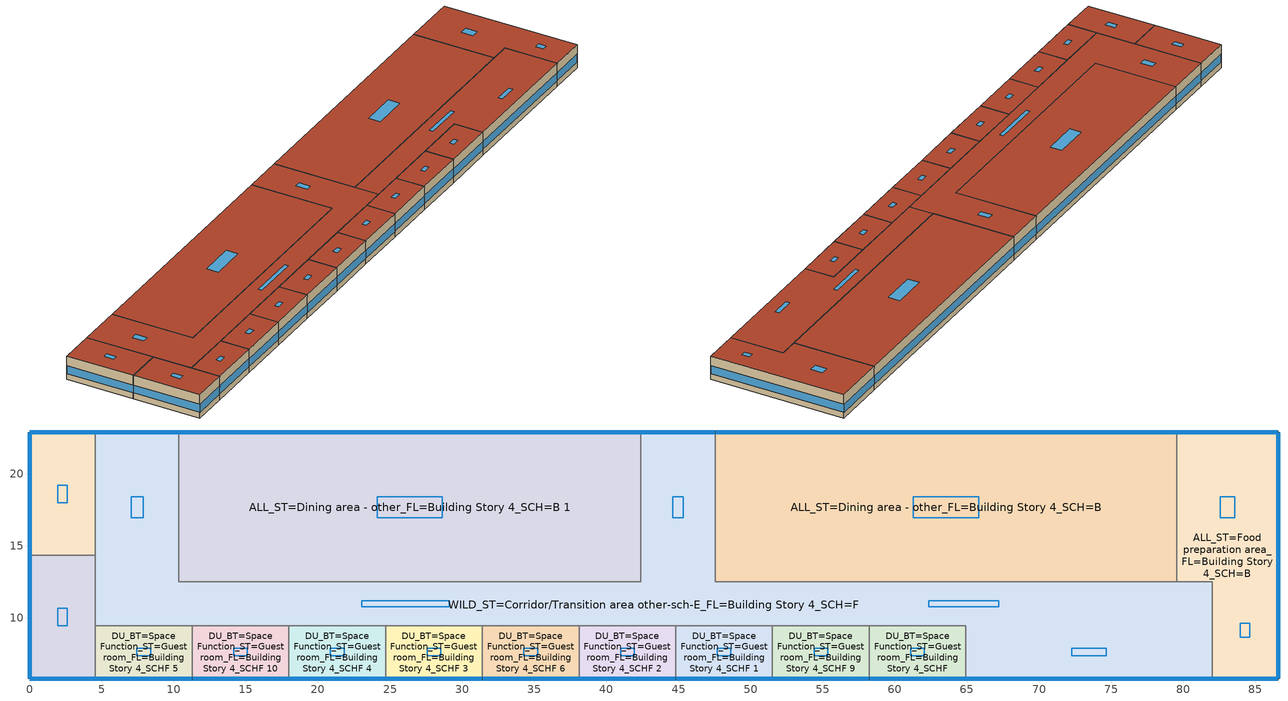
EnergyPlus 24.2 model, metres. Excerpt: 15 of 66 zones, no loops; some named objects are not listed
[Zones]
ALL_ST=Dining area - other_FL=Building Story 4_SCH=B
 floor adiabatic (BTAP-Int-Wall): 79.55,22.86 79.55,12.5 47.55,12.5 47.55,22.86 z16.15
 wall outside (BTAP-Ext-Wall-Mass:U-0.29): 79.55,22.86 47.55,22.86 z16.15:19.2
 wall to ALL_ST=Food preparation area_FL=Building Story 4_SCH=B (BTAP-Int-Wall): 79.55,12.5 79.55,22.86 z16.15:19.2
 wall to WILD_ST=Corridor/Transition area other-sch-E_FL=Building Story 4_SCH=F (BTAP-Int-Wall): 47.55,22.86 47.55,12.5 79.55,12.5 z16.15:19.2
 window (BTAP-Ext-FixedWindow:U=0.280 SHGC=0.600): 79.53,22.86 47.57,22.86 z16.91:17.93
 roof outside (BTAP-Ext-Roof-Metal:U-0.2): 79.55,12.5 79.55,22.86 47.55,22.86 47.55,12.5 z19.2
 skylight (BTAP-Ext-Skylights:U=0.241 SHGC=0.600): 65.81,16.95 65.81,18.41 61.29,18.41 61.29,16.95 z19.2
ALL_ST=Dining area - other_FL=Building Story 4_SCH=B 1
 floor adiabatic (BTAP-Int-Wall): 42.37,22.86 42.37,12.5 10.36,12.5 10.36,22.86 z16.15
 wall outside (BTAP-Ext-Wall-Mass:U-0.29): 42.37,22.86 10.36,22.86 z16.15:19.2
 wall to WILD_ST=Corridor/Transition area other-sch-E_FL=Building Story 4_SCH=F (BTAP-Int-Wall): 10.36,22.86 10.36,12.5 42.37,12.5 42.37,22.86 z16.15:19.2
 window (BTAP-Ext-FixedWindow:U=0.280 SHGC=0.600): 42.34,22.86 10.39,22.86 z16.91:17.93
 roof outside (BTAP-Ext-Roof-Metal:U-0.2): 42.37,12.5 42.37,22.86 10.36,22.86 10.36,12.5 z19.2
 skylight (BTAP-Ext-Skylights:U=0.241 SHGC=0.600): 28.63,16.95 28.63,18.41 24.1,18.41 24.1,16.95 z19.2
ALL_ST=Food preparation area_FL=Building Story 4_SCH=B
 floor adiabatic (BTAP-Int-Wall): 86.56,22.86 86.56,5.79 81.99,5.79 81.99,12.5 79.55,12.5 79.55,22.86 z16.15
 wall outside (BTAP-Ext-Wall-Mass:U-0.29): 81.99,5.79 86.56,5.79 86.56,22.86 79.55,22.86 z16.15:19.2
 wall to WILD_ST=Corridor/Transition area other-sch-E_FL=Building Story 4_SCH=F (BTAP-Int-Wall): 79.55,12.5 81.99,12.5 81.99,5.79 z16.15:19.2
 window (BTAP-Ext-FixedWindow:U=0.280 SHGC=0.600): 82.02,5.79 86.54,5.79 / 86.54,22.86 79.58,22.86 z16.91:17.94; 86.56,5.82 86.56,22.83 z16.91:17.93
 roof outside (BTAP-Ext-Roof-Metal:U-0.2): 86.56,5.79 86.56,22.86 79.55,22.86 79.55,12.5 81.99,12.5 81.99,5.79 z19.2
 skylight (BTAP-Ext-Skylights:U=0.241 SHGC=0.600): 84.6,9.62 83.95,9.62 83.95,8.67 84.6,8.67 z19.2; 83.55,18.41 82.56,18.41 82.56,16.95 83.55,16.95 z19.2
DU_BT=Space Function_ST=Guest room_FL=Building Story 4_SCHF
 floor adiabatic (BTAP-Int-Wall): 64.92,9.45 64.92,5.79 58.22,5.79 58.22,9.45 z16.15
 wall outside (BTAP-Ext-Wall-Mass:U-0.29): 58.22,5.79 64.92,5.79 z16.15:19.2
 wall to WILD_ST=Corridor/Transition area other-sch-E_FL=Building Story 4_SCH=F (BTAP-Int-Wall): 64.92,5.79 64.92,9.45 58.22,9.45 z16.15:19.2
 wall to DU_BT=Space Function_ST=Guest room_FL=Building Story 4_SCHF 9 (BTAP-Int-Wall): 58.22,9.45 58.22,5.79 z16.15:19.2
 window (BTAP-Ext-FixedWindow:U=0.280 SHGC=0.600): 58.25,5.79 64.9,5.79 z16.91:17.94
 roof outside (BTAP-Ext-Roof-Metal:U-0.2): 64.92,5.79 64.92,9.45 58.22,9.45 58.22,5.79 z19.2
 skylight (BTAP-Ext-Skylights:U=0.241 SHGC=0.600): 62.04,7.36 62.04,7.88 61.1,7.88 61.1,7.36 z19.2
DU_BT=Space Function_ST=Guest room_FL=Building Story 4_SCHF 1
 floor adiabatic (BTAP-Int-Wall): 51.51,9.45 51.51,5.79 44.81,5.79 44.81,9.45 z16.15
 wall outside (BTAP-Ext-Wall-Mass:U-0.29): 44.81,5.79 51.51,5.79 z16.15:19.2
 wall to DU_BT=Space Function_ST=Guest room_FL=Building Story 4_SCHF 9 (BTAP-Int-Wall): 51.51,5.79 51.51,9.45 z16.15:19.2
 wall to WILD_ST=Corridor/Transition area other-sch-E_FL=Building Story 4_SCH=F (BTAP-Int-Wall): 51.51,9.45 44.81,9.45 z16.15:19.2
 wall to DU_BT=Space Function_ST=Guest room_FL=Building Story 4_SCHF 2 (BTAP-Int-Wall): 44.81,9.45 44.81,5.79 z16.15:19.2
 window (BTAP-Ext-FixedWindow:U=0.280 SHGC=0.600): 44.83,5.79 51.49,5.79 z16.91:17.94
 roof outside (BTAP-Ext-Roof-Metal:U-0.2): 51.51,5.79 51.51,9.45 44.81,9.45 44.81,5.79 z19.2
 skylight (BTAP-Ext-Skylights:U=0.241 SHGC=0.600): 48.64,7.36 48.64,7.88 47.69,7.88 47.69,7.36 z19.2
DU_BT=Space Function_ST=Guest room_FL=Building Story 4_SCHF 10
 floor adiabatic (BTAP-Int-Wall): 17.98,9.45 17.98,5.79 11.28,5.79 11.28,9.45 z16.15
 wall outside (BTAP-Ext-Wall-Mass:U-0.29): 11.28,5.79 17.98,5.79 z16.15:19.2
 wall to DU_BT=Space Function_ST=Guest room_FL=Building Story 4_SCHF 4 (BTAP-Int-Wall): 17.98,5.79 17.98,9.45 z16.15:19.2
 wall to WILD_ST=Corridor/Transition area other-sch-E_FL=Building Story 4_SCH=F (BTAP-Int-Wall): 17.98,9.45 11.28,9.45 z16.15:19.2
 wall to DU_BT=Space Function_ST=Guest room_FL=Building Story 4_SCHF 5 (BTAP-Int-Wall): 11.28,9.45 11.28,5.79 z16.15:19.2
 window (BTAP-Ext-FixedWindow:U=0.280 SHGC=0.600): 11.3,5.79 17.96,5.79 z16.91:17.94
 roof outside (BTAP-Ext-Roof-Metal:U-0.2): 17.98,5.79 17.98,9.45 11.28,9.45 11.28,5.79 z19.2
 skylight (BTAP-Ext-Skylights:U=0.241 SHGC=0.600): 15.11,7.36 15.11,7.88 14.16,7.88 14.16,7.36 z19.2
DU_BT=Space Function_ST=Guest room_FL=Building Story 4_SCHF 2
 floor adiabatic (BTAP-Int-Wall): 44.81,9.45 44.81,5.79 38.1,5.79 38.1,9.45 z16.15
 wall outside (BTAP-Ext-Wall-Mass:U-0.29): 38.1,5.79 44.81,5.79 z16.15:19.2
 wall to WILD_ST=Corridor/Transition area other-sch-E_FL=Building Story 4_SCH=F (BTAP-Int-Wall): 44.81,9.45 38.1,9.45 z16.15:19.2
 wall to DU_BT=Space Function_ST=Guest room_FL=Building Story 4_SCHF 6 (BTAP-Int-Wall): 38.1,9.45 38.1,5.79 z16.15:19.2
 window (BTAP-Ext-FixedWindow:U=0.280 SHGC=0.600): 38.13,5.79 44.78,5.79 z16.91:17.94
 roof outside (BTAP-Ext-Roof-Metal:U-0.2): 44.81,5.79 44.81,9.45 38.1,9.45 38.1,5.79 z19.2
 skylight (BTAP-Ext-Skylights:U=0.241 SHGC=0.600): 41.93,7.36 41.93,7.88 40.98,7.88 40.98,7.36 z19.2
DU_BT=Space Function_ST=Guest room_FL=Building Story 4_SCHF 3
 floor adiabatic (BTAP-Int-Wall): 31.4,9.45 31.4,5.79 24.69,5.79 24.69,9.45 z16.15
 wall outside (BTAP-Ext-Wall-Mass:U-0.29): 24.69,5.79 31.4,5.79 z16.15:19.2
 wall to DU_BT=Space Function_ST=Guest room_FL=Building Story 4_SCHF 6 (BTAP-Int-Wall): 31.4,5.79 31.4,9.45 z16.15:19.2
 wall to WILD_ST=Corridor/Transition area other-sch-E_FL=Building Story 4_SCH=F (BTAP-Int-Wall): 31.4,9.45 24.69,9.45 z16.15:19.2
 wall to DU_BT=Space Function_ST=Guest room_FL=Building Story 4_SCHF 4 (BTAP-Int-Wall): 24.69,9.45 24.69,5.79 z16.15:19.2
 window (BTAP-Ext-FixedWindow:U=0.280 SHGC=0.600): 24.72,5.79 31.37,5.79 z16.91:17.94
 roof outside (BTAP-Ext-Roof-Metal:U-0.2): 31.4,5.79 31.4,9.45 24.69,9.45 24.69,5.79 z19.2
 skylight (BTAP-Ext-Skylights:U=0.241 SHGC=0.600): 28.52,7.36 28.52,7.88 27.57,7.88 27.57,7.36 z19.2
DU_BT=Space Function_ST=Guest room_FL=Building Story 4_SCHF 4
 floor adiabatic (BTAP-Int-Wall): 24.69,9.45 24.69,5.79 17.98,5.79 17.98,9.45 z16.15
 wall outside (BTAP-Ext-Wall-Mass:U-0.29): 17.98,5.79 24.69,5.79 z16.15:19.2
 wall to WILD_ST=Corridor/Transition area other-sch-E_FL=Building Story 4_SCH=F (BTAP-Int-Wall): 24.69,9.45 17.98,9.45 z16.15:19.2
 window (BTAP-Ext-FixedWindow:U=0.280 SHGC=0.600): 18.01,5.79 24.66,5.79 z16.91:17.94
 roof outside (BTAP-Ext-Roof-Metal:U-0.2): 24.69,5.79 24.69,9.45 17.98,9.45 17.98,5.79 z19.2
 skylight (BTAP-Ext-Skylights:U=0.241 SHGC=0.600): 21.81,7.36 21.81,7.88 20.86,7.88 20.86,7.36 z19.2
DU_BT=Space Function_ST=Guest room_FL=Building Story 4_SCHF 5
 floor adiabatic (BTAP-Int-Wall): 11.28,9.45 11.28,5.79 4.57,5.79 4.57,9.45 z16.15
 wall outside (BTAP-Ext-Wall-Mass:U-0.29): 4.57,5.79 11.28,5.79 z16.15:19.2
 wall to WILD_ST=Corridor/Transition area other-sch-E_FL=Building Story 4_SCH=F (BTAP-Int-Wall): 11.28,9.45 4.57,9.45 z16.15:19.2
 wall to DU_BT=Space Function_ST=Guest room_FL=Building Story 4_SCHF 7 (BTAP-Int-Wall): 4.57,9.45 4.57,5.79 z16.15:19.2
 window (BTAP-Ext-FixedWindow:U=0.280 SHGC=0.600): 4.6,5.79 11.25,5.79 z16.91:17.94
 roof outside (BTAP-Ext-Roof-Metal:U-0.2): 11.28,5.79 11.28,9.45 4.57,9.45 4.57,5.79 z19.2
 skylight (BTAP-Ext-Skylights:U=0.241 SHGC=0.600): 8.4,7.36 8.4,7.88 7.45,7.88 7.45,7.36 z19.2
DU_BT=Space Function_ST=Guest room_FL=Building Story 4_SCHF 6
 floor adiabatic (BTAP-Int-Wall): 38.1,9.45 38.1,5.79 31.4,5.79 31.4,9.45 z16.15
 wall outside (BTAP-Ext-Wall-Mass:U-0.29): 31.4,5.79 38.1,5.79 z16.15:19.2
 wall to WILD_ST=Corridor/Transition area other-sch-E_FL=Building Story 4_SCH=F (BTAP-Int-Wall): 38.1,9.45 31.4,9.45 z16.15:19.2
 window (BTAP-Ext-FixedWindow:U=0.280 SHGC=0.600): 31.42,5.79 38.08,5.79 z16.91:17.94
 roof outside (BTAP-Ext-Roof-Metal:U-0.2): 38.1,5.79 38.1,9.45 31.4,9.45 31.4,5.79 z19.2
 skylight (BTAP-Ext-Skylights:U=0.241 SHGC=0.600): 35.22,7.36 35.22,7.88 34.27,7.88 34.27,7.36 z19.2
DU_BT=Space Function_ST=Guest room_FL=Building Story 4_SCHF 7
 floor adiabatic (BTAP-Int-Wall): 4.57,14.33 4.57,5.79 0,5.79 0,14.33 z16.15
 wall outside (BTAP-Ext-Wall-Mass:U-0.29): 0,14.33 0,5.79 4.57,5.79 z16.15:19.2
 wall to WILD_ST=Corridor/Transition area other-sch-E_FL=Building Story 4_SCH=F (BTAP-Int-Wall): 4.57,9.45 4.57,14.33 z16.15:19.2
 wall to DU_BT=Space Function_ST=Guest room_FL=Building Story 4_SCHF 8 (BTAP-Int-Wall): 4.57,14.33 0,14.33 z16.15:19.2
 window (BTAP-Ext-FixedWindow:U=0.280 SHGC=0.600): 0.03,5.79 4.55,5.79 / 0,14.3 0,5.82 z16.91:17.94
 roof outside (BTAP-Ext-Roof-Metal:U-0.2): 4.57,5.79 4.57,14.33 0,14.33 0,5.79 z19.2
 skylight (BTAP-Ext-Skylights:U=0.241 SHGC=0.600): 2.61,9.45 2.61,10.66 1.96,10.66 1.96,9.45 z19.2
DU_BT=Space Function_ST=Guest room_FL=Building Story 4_SCHF 8
 floor adiabatic (BTAP-Int-Wall): 4.57,22.86 4.57,14.33 0,14.33 0,22.86 z16.15
 wall outside (BTAP-Ext-Wall-Mass:U-0.29): 4.57,22.86 0,22.86 0,14.33 z16.15:19.2
 wall to WILD_ST=Corridor/Transition area other-sch-E_FL=Building Story 4_SCH=F (BTAP-Int-Wall): 4.57,14.33 4.57,22.86 z16.15:19.2
 window (BTAP-Ext-FixedWindow:U=0.280 SHGC=0.600): 4.55,22.86 0.03,22.86 / 0,22.83 0,14.35 z16.91:17.94
 roof outside (BTAP-Ext-Roof-Metal:U-0.2): 4.57,14.33 4.57,22.86 0,22.86 0,14.33 z19.2
 skylight (BTAP-Ext-Skylights:U=0.241 SHGC=0.600): 2.61,17.99 2.61,19.2 1.96,19.2 1.96,17.99 z19.2
DU_BT=Space Function_ST=Guest room_FL=Building Story 4_SCHF 9
 floor adiabatic (BTAP-Int-Wall): 58.22,9.45 58.22,5.79 51.51,5.79 51.51,9.45 z16.15
 wall outside (BTAP-Ext-Wall-Mass:U-0.29): 51.51,5.79 58.22,5.79 z16.15:19.2
 wall to WILD_ST=Corridor/Transition area other-sch-E_FL=Building Story 4_SCH=F (BTAP-Int-Wall): 58.22,9.45 51.51,9.45 z16.15:19.2
 window (BTAP-Ext-FixedWindow:U=0.280 SHGC=0.600): 51.54,5.79 58.19,5.79 z16.91:17.94
 roof outside (BTAP-Ext-Roof-Metal:U-0.2): 58.22,5.79 58.22,9.45 51.51,9.45 51.51,5.79 z19.2
 skylight (BTAP-Ext-Skylights:U=0.241 SHGC=0.600): 55.34,7.36 55.34,7.88 54.39,7.88 54.39,7.36 z19.2
WILD_ST=Corridor/Transition area other-sch-E_FL=Building Story 4_SCH=F
 floor adiabatic (BTAP-Int-Wall): 47.55,22.86 47.55,12.5 81.99,12.5 81.99,5.79 64.92,5.79 64.92,9.45 4.57,9.45 4.57,22.86 10.36,22.86 10.36,12.5 42.37,12.5 42.37,22.86 z16.15
 wall outside (BTAP-Ext-Wall-Mass:U-0.29): 64.92,5.79 81.99,5.79 / 10.36,22.86 4.57,22.86 / 47.55,22.86 42.37,22.86 z16.15:19.2
 window (BTAP-Ext-FixedWindow:U=0.280 SHGC=0.600): 64.95,5.79 81.97,5.79 z16.91:17.93; 10.34,22.86 4.6,22.86 / 47.52,22.86 42.39,22.86 z16.91:17.94
 roof outside (BTAP-Ext-Roof-Metal:U-0.2): 47.55,9.45 47.55,22.86 42.37,22.86 42.37,12.5 10.36,12.5 10.36,22.86 4.57,22.86 4.57,9.45 z19.2; 81.99,5.79 81.99,12.5 47.55,12.5 47.55,9.45 64.92,9.45 64.92,5.79 z19.2
 skylight (BTAP-Ext-Skylights:U=0.241 SHGC=0.600): 29.1,11.19 23.02,11.19 23.02,10.76 29.1,10.76 z19.2; 45.32,18.41 44.59,18.41 44.59,16.95 45.32,16.95 z19.2; 7.88,18.41 7.06,18.41 7.06,16.95 7.88,16.95 z19.2; 74.66,7.88 72.25,7.88 72.25,7.36 74.66,7.36 z19.2; 67.21,11.19 62.33,11.19 62.33,10.76 67.21,10.76 z19.2
[Building]
LargeHotel: North Axis {deg}=0; Terrain=City; Loads Convergence Tolerance Value {W}=0.04; Temperature Convergence Tolerance Value {deltaC}=0.2; Solar Distribution=FullInteriorAndExterior; Maximum Number of Warmup Days=25; Minimum Number of Warmup Days=6
[Site:Location]
Calgary Intl AP_AB_CAN: Latitude {deg}=51.114; Longitude {deg}=-114.02; Time Zone {hr}=-7; Elevation {m}=1084.1
[Site:GroundTemperature:BuildingSurface]
19.527, 19.502, 19.536, 19.598, 20.002, 21.64, 22.225, 22.375, 21.449, 20.121, 19.802, 19.633
[Site:GroundTemperature:Deep]
1.8, 0, -0.3, 0.2, 2.8, 5.6, 8.1, 9.9, 10.3, 9.3, 7.1, 4.4
[Site:GroundTemperature:FCfactorMethod]
January Ground Temperature {C}=5.5; February Ground Temperature {C}=-2; March Ground Temperature {C}=-4.4; April Ground Temperature {C}=-6.3; May Ground Temperature {C}=-6.3; June Ground Temperature {C}=-0.3; July Ground Temperature {C}=4.7; August Ground Temperature {C}=10.2; September Ground Temperature {C}=13.8; October Ground Temperature {C}=17; November Ground Temperature {C}=16.6; December Ground Temperature {C}=11.5
[Site:GroundTemperature:Shallow]
-4.6, -5.5, -3.9, -1.2, 5.6, 10.9, 14.5, 15.6, 13.7, 9.6, 4.1, -1
[Site:WaterMainsTemperature]
Calculation Method=Correlation; Annual Average Outdoor Air Temperature {C}=5; Maximum Difference In Monthly Average Outdoor Air Temperatures {deltaC}=23.3
[SizingPeriod:DesignDay] Day of Month=21; Dry-Bulb Temperature Range Modifier Type=DefaultMultipliers; Humidity Condition Type=Wetbulb; Barometric Pressure {Pa}=88961; Rain Indicator=No; Snow Indicator=No; Daylight Saving Time Indicator=No; Begin Environment Reset Mode=FullResetAtBeginEnvironment
Name | Month | Day Type | Maximum Dry-Bulb Temperature {C} | Daily Dry-Bulb Temperature Range {deltaC} | Wetbulb or DewPoint at Maximum Dry-Bulb {C} | Wind Speed {m/s} | Wind Direction {deg} | Solar Model Indicator | ASHRAE Clear Sky Optical Depth for Beam Irradiance (taub) | ASHRAE Clear Sky Optical Depth for Diffuse Irradiance (taud) | Sky Clearness
Calgary Intl AP Ann Clg .4% Condns DB=>MWB | 7 | SummerDesignDay | 28.5 | 12.1 | 16.1 | 4.5 | 160 | ASHRAETau | 0.339 | 2.421
Calgary Intl AP Ann Clg .4% Condns WB=>MDB | 7 | SummerDesignDay | 25.3 | 12.1 | 17.8 | 4.5 | 160 | ASHRAETau | 0.339 | 2.421
Calgary Intl AP Ann Htg 99.6% Condns DB | 1 | WinterDesignDay | -28.5 | 0 | -28.5 | 2.9 | 200 | ASHRAEClearSky |  |  | 0
[Material] Thermal Absorptance=0.9
Name | Roughness | Thickness {m} | Conductivity {W/m-K} | Density {kg/m3} | Specific Heat {J/kg-K} | Solar Absorptance | Visible Absorptance
1/2IN Gypsum 1 | Smooth | 0.0127 | 0.16 | 784.9 | 830 | 0.4 | 0.4
1IN Stucco 1 | Smooth | 0.0253 | 0.6918 | 1858 | 837 | 0.7 | 0.92
8IN CONCRETE HW RefBldg 1 | Rough | 0.2032 | 1.311 | 2240 | 836.8 | 0.7 | 0.7
G01 13mm gypsum board 1 | Smooth | 0.0127 | 0.16 | 800 | 1090 | 0.7 | 0.5
Metal Roof Surface 1 | Smooth | 0.0008 | 45.28 | 7824 | 500 | 0.7 | 0.7
[Material:NoMass] Roughness=Smooth; Thermal Absorptance=0.9; Solar Absorptance=0.7; Visible Absorptance=0.7
Name | Thermal Resistance {m2-K/W}
Typical Insulation 2 | 3.17733
Typical Insulation 3 | 4.99998
[WindowMaterial:SimpleGlazingSystem] Solar Heat Gain Coefficient=0.6; Visible Transmittance=0.21
Name | U-Factor {W/m2-K}
SimpleGlazing:U=0.241 SHGC=0.600 | 2.41
SimpleGlazing:U=0.280 SHGC=0.600 | 2.8
[Construction]
BTAP-Ext-FixedWindow:U=0.280 SHGC=0.600: SimpleGlazing:U=0.280 SHGC=0.600
BTAP-Ext-Roof-Metal:U-0.2: Metal Roof Surface 1, Typical Insulation 3
BTAP-Ext-Skylights:U=0.241 SHGC=0.600: SimpleGlazing:U=0.241 SHGC=0.600
BTAP-Ext-Wall-Mass:U-0.29: 1IN Stucco 1, 8IN CONCRETE HW RefBldg 1, Typical Insulation 2, 1/2IN Gypsum 1
BTAP-Int-Wall: G01 13mm gypsum board 1, G01 13mm gypsum board 1
[Zone] Multiplier=1; Part of Total Floor Area=Yes
ALL_ST=Dining area - other_FL=Building Story 4_SCH=B; ALL_ST=Dining area - other_FL=Building Story 4_SCH=B 1; ALL_ST=Food preparation area_FL=Building Story 4_SCH=B; DU_BT=Space Function_ST=Guest room_FL=Building Story 4_SCHF; DU_BT=Space Function_ST=Guest room_FL=Building Story 4_SCHF 1; DU_BT=Space Function_ST=Guest room_FL=Building Story 4_SCHF 10; DU_BT=Space Function_ST=Guest room_FL=Building Story 4_SCHF 2; DU_BT=Space Function_ST=Guest room_FL=Building Story 4_SCHF 3; DU_BT=Space Function_ST=Guest room_FL=Building Story 4_SCHF 4; DU_BT=Space Function_ST=Guest room_FL=Building Story 4_SCHF 5; DU_BT=Space Function_ST=Guest room_FL=Building Story 4_SCHF 6; DU_BT=Space Function_ST=Guest room_FL=Building Story 4_SCHF 7; DU_BT=Space Function_ST=Guest room_FL=Building Story 4_SCHF 8; DU_BT=Space Function_ST=Guest room_FL=Building Story 4_SCHF 9; WILD_ST=Corridor/Transition area other-sch-E_FL=Building Story 4_SCH=F
[Space]
Name | Zone | Volume {m3} | Space Type
Dining_Flr_6 | ALL_ST=Dining area - other_FL=Building Story 4_SCH=B | 1010.89 | Space Function Dining area - other
Banquet_Flr_6 | ALL_ST=Dining area - other_FL=Building Story 4_SCH=B 1 | 1010.89 | Space Function Dining area - other
Kitchen_Flr_6 | ALL_ST=Food preparation area_FL=Building Story 4_SCH=B | 314.872 | Space Function Food preparation area
Room_3_9_Flr_6 | DU_BT=Space Function_ST=Guest room_FL=Building Story 4_SCHF | 74.7245 | Space Function Guest room
Room_3_7_Flr_6 | DU_BT=Space Function_ST=Guest room_FL=Building Story 4_SCHF 1 | 74.7691 | Space Function Guest room
Room_3_2_Flr_6 | DU_BT=Space Function_ST=Guest room_FL=Building Story 4_SCHF 10 | 74.7691 | Space Function Guest room
Room_3_6_Flr_6 | DU_BT=Space Function_ST=Guest room_FL=Building Story 4_SCHF 2 | 74.7691 | Space Function Guest room
Room_3_4_Flr_6 | DU_BT=Space Function_ST=Guest room_FL=Building Story 4_SCHF 3 | 74.7691 | Space Function Guest room
Room_3_3_Flr_6 | DU_BT=Space Function_ST=Guest room_FL=Building Story 4_SCHF 4 | 74.7691 | Space Function Guest room
Room_3_1_Flr_6 | DU_BT=Space Function_ST=Guest room_FL=Building Story 4_SCHF 5 | 74.7691 | Space Function Guest room
Room_3_5_Flr_6 | DU_BT=Space Function_ST=Guest room_FL=Building Story 4_SCHF 6 | 74.7691 | Space Function Guest room
Room_1_Flr_6 | DU_BT=Space Function_ST=Guest room_FL=Building Story 4_SCHF 7 | 118.939 | Space Function Guest room
Room_2_Flr_6 | DU_BT=Space Function_ST=Guest room_FL=Building Story 4_SCHF 8 | 118.925 | Space Function Guest room
Room_3_8_Flr_6 | DU_BT=Space Function_ST=Guest room_FL=Building Story 4_SCHF 9 | 74.7691 | Space Function Guest room
Corridor_Flr_6 | WILD_ST=Corridor/Transition area other-sch-E_FL=Building Story 4_SCH=F | 1256.16 | Space Function Corridor/Transition area other-sch-F
[SpaceList]
Space Function Dining area - other: Banquet_Flr_6, Dining_Flr_6
Space Function Food preparation area: Kitchen_Flr_6
Space Function Guest room: Room_3_15_Flr_3, Room_4_6_Flr_3, Room_3_9_Flr_6, Room_4_2_Flr_3, Room_4_7_Flr_3, Room_3_9_Flr_3, Room_3_18_Flr_3, Room_3_5_Flr_3, Room_4_14_Flr_3, Room_4_5_Flr_3, Room_4_4_Flr_3, Room_3_3_Flr_6, Room_4_3_Flr_3, Room_3_16_Flr_3, Room_4_16_Flr_3, Room_4_17_Flr_3, Room_2_Flr_6, Room_4_9_Flr_3, Room_3_7_Flr_6, Room_3_6_Flr_6, Room_3_2_Flr_6, Room_3_17_Flr_3, Room_3_8_Flr_3, Room_3_4_Flr_6, Room_4_10_Flr_3, Room_3_8_Flr_6, Room_4_11_Flr_3, Room_4_19_Flr_3, Room_3_14_Flr_3, Room_4_15_Flr_3, Room_3_10_Flr_3, Room_3_5_Flr_6, Room_3_6_Flr_3, Room_3_13_Flr_3, Room_3_12_Flr_3, Room_4_8_Flr_3, Room_4_18_Flr_3, Room_3_1_Flr_3, Room_3_11_Flr_3, Room_3_7_Flr_3, Room_4_13_Flr_3, Room_3_3_Flr_3, Room_3_0_Flr_3, Room_1_Flr_6, Room_3_2_Flr_3, Room_2_Flr_3, Room_3_1_Flr_6, Room_4_12_Flr_3, Room_4_1_Flr_3, Room_6_Flr_3, Room_5_Flr_3, Room_3_4_Flr_3, Room_1_Flr_3
Space Function Corridor/Transition area other-sch-F: Corridor_Flr_3, Corridor_Flr_6
[Lights] Design Level Calculation Method=Watts/Area; Fraction Radiant=0.5; Fraction Visible=0.2; Fraction Replaceable=1
Name | Zone or ZoneList or Space or SpaceList | Schedule | Watts per Floor Area {W/m2}
Space Function Dining area - other Lights | Space Function Dining area - other | NECB-B-Lighting | 4.7
Space Function Food preparation area Lights | Space Function Food preparation area | NECB-B-Occupancy-NECB-B-Lighting-0.0-0.0-0.67-Light Ruleset | 11.7
Space Function Guest room Lights | Space Function Guest room | NECB-F-Lighting | 4.4
Space Function Corridor/Transition area other-sch-F Lights | Space Function Corridor/Transition area other-sch-F | NECB-F-Lighting | 4.4
[People] Number of People Calculation Method=People/Area; Fraction Radiant=0.3; Activity Level Schedule=NECB-Activity; Work Efficiency Schedule=Work Efficiency Schedule; Clothing Insulation Schedule=Clothing Schedule; Air Velocity Schedule=Air Velocity Schedule
Name | Zone or ZoneList or Space or SpaceList | Number of People Schedule | People per Floor Area {person/m2}
Space Function Dining area - other People | Space Function Dining area - other | NECB-B-Occupancy | 0.100036
Space Function Food preparation area People | Space Function Food preparation area | NECB-B-Occupancy | 0.0500182
Space Function Guest room People | Space Function Guest room | NECB-F-Occupancy | 0.0400145
Space Function Corridor/Transition area other-sch-F People | Space Function Corridor/Transition area other-sch-F | NECB-F-Occupancy | 0.0100036
[ElectricEquipment] Design Level Calculation Method=Watts/Area; Fraction Radiant=0.5
Name | Zone or ZoneList or Space or SpaceList | Schedule | Watts per Floor Area {W/m2}
Space Function Dining area - other Elec Equip | Space Function Dining area - other | NECB-B-Electric-Equipment | 1.00036
Space Function Food preparation area Elec Equip | Space Function Food preparation area | NECB-B-Electric-Equipment | 10.0036
Space Function Guest room Elec Equip | Space Function Guest room | NECB-F-Electric-Equipment | 2.50091
[ZoneInfiltration:DesignFlowRate] Design Flow Rate Calculation Method=Flow/ExteriorArea
Name | Zone or ZoneList or Space or SpaceList | Schedule | Flow Rate per Exterior Surface Area {m3/s-m2} | Constant Term Coefficient | Temperature Term Coefficient | Velocity Term Coefficient | Velocity Squared Term Coefficient
Dining_Flr_6 Infiltration | Dining_Flr_6 | Always On Discrete | 0.00323512 | 0 | 0 | 0.224 | 0
Banquet_Flr_6 Infiltration | Banquet_Flr_6 | Always On Discrete | 0.00323512 | 0 | 0 | 0.224 | 0
Kitchen_Flr_6 Infiltration | Kitchen_Flr_6 | Always On Discrete | 0.00323512 | 0 | 0 | 0.224 | 0
Room_3_9_Flr_6 Infiltration | Room_3_9_Flr_6 | Always On Discrete | 0.00323512 | 0 | 0 | 0.224 | 0
Room_3_7_Flr_6 Infiltration | Room_3_7_Flr_6 | Always On Discrete | 0.00323512 | 0 | 0 | 0.224 | 0
Room_3_2_Flr_6 Infiltration | Room_3_2_Flr_6 | Always On Discrete | 0.00323512 | 0 | 0 | 0.224 | 0
Room_3_6_Flr_6 Infiltration | Room_3_6_Flr_6 | Always On Discrete | 0.00323512 | 0 | 0 | 0.224 | 0
Room_3_4_Flr_6 Infiltration | Room_3_4_Flr_6 | Always On Discrete | 0.00323512 | 0 | 0 | 0.224 | 0
Room_3_3_Flr_6 Infiltration | Room_3_3_Flr_6 | Always On Discrete | 0.00323512 | 0 | 0 | 0.224 | 0
Room_3_1_Flr_6 Infiltration | Room_3_1_Flr_6 | Always On Discrete | 0.00323512 | 0 | 0 | 0.224 | 0
Room_3_5_Flr_6 Infiltration | Room_3_5_Flr_6 | Always On Discrete | 0.00323512 | 0 | 0 | 0.224 | 0
Room_1_Flr_6 Infiltration | Room_1_Flr_6 | Always On Discrete | 0.00323512 | 0 | 0 | 0.224 | 0
Room_2_Flr_6 Infiltration | Room_2_Flr_6 | Always On Discrete | 0.00323512 | 0 | 0 | 0.224 | 0
Room_3_8_Flr_6 Infiltration | Room_3_8_Flr_6 | Always On Discrete | 0.00323512 | 0 | 0 | 0.224 | 0
Space Function Corridor/Transition area other-sch-F Infiltration | Space Function Corridor/Transition area other-sch-F |  | 0.000250063
Corridor_Flr_6 Infiltration | Corridor_Flr_6 | Always On Discrete | 0.00323512 | 0 | 0 | 0.224 | 0
[Foundation:Kiva]
Bldg Kiva Foundation: Wall Height Above Grade {m}=0; Wall Depth Below Slab {m}=0
[Foundation:Kiva:Settings]
Soil Conductivity {W/m-K}=1.73; Soil Density {kg/m3}=1842; Soil Specific Heat {J/kg-K}=419; Ground Solar Absorptivity=0.9; Ground Thermal Absorptivity=0.9; Ground Surface Roughness {m}=0.03; Far-Field Width {m}=40; Deep-Ground Boundary Condition=Autoselect; Deep-Ground Depth {m}=Autocalculate; Minimum Cell Dimension {m}=0.02; Maximum Cell Growth Coefficient=1.5; Simulation Timestep=Hourly
[Schedule:Day:Interval]
NECB-B-Lighting Sun|Hol Day; NECB-B-Electric-Equipment Sun|Hol Day; NECB-B-Occupancy-NECB-B-Lighting-0.0-0.0-0.67-Sun|Hol-Light Day: No, 02:00, 0.5, 10:00, 0.1, 11:00, 0.5, 23:00, 0.9, 24:00, 0.5
NECB-B-Lighting Default|Wkdy Day; NECB-B-Lighting Sat Day; NECB-B-Lighting Default; NECB-B-Electric-Equipment Default|Wkdy Day; NECB-B-Electric-Equipment Sat Day; NECB-B-Electric-Equipment Default; NECB-B-Occupancy-NECB-B-Lighting-0.0-0.0-0.67-Default|Wkdy-Light Day; NECB-B-Occupancy-NECB-B-Lighting-0.0-0.0-0.67-Sat-Light Day; NECB-B-Occupancy-NECB-B-Lighting-0.0-0.0-0.67-Light Default: No, 01:00, 0.9, 02:00, 0.5, 09:00, 0.1, 10:00, 0.5, 11:00, 0.7, 24:00, 0.9
NECB-B-Occupancy Sun|Hol Day: No, 01:00, 0.1, 02:00, 0.3, 10:00, 0, 11:00, 0.1, 12:00, 0.4, 14:00, 0.5, 15:00, 0.4, 18:00, 0.2, 19:00, 0.5, 21:00, 0.7, 22:00, 0.5, 23:00, 0.3, 24:00, 0.1
NECB-B-Occupancy Default|Wkdy Day; NECB-B-Occupancy Default: No, 01:00, 0.3, 02:00, 0.1, 09:00, 0, 10:00, 0.1, 11:00, 0.2, 12:00, 0.5, 13:00, 0.9, 14:00, 0.8, 15:00, 0.5, 17:00, 0.2, 18:00, 0.3, 19:00, 0.6, 22:00, 0.9, 23:00, 0.6, 24:00, 0.4
NECB-B-Occupancy Sat Day: No, 01:00, 0.5, 02:00, 0.3, 09:00, 0, 10:00, 0.1, 11:00, 0.2, 12:00, 0.5, 13:00, 0.9, 14:00, 0.8, 15:00, 0.5, 17:00, 0.2, 18:00, 0.3, 19:00, 0.6, 22:00, 0.9, 24:00, 0.6
NECB-Activity Default; NECB-Activity Summer Design Day; NECB-Activity Winter Design Day: No, 24:00, 130
Work Efficiency Schedule Default: No, 24:00, 0
Clothing Schedule Default Winter Clothes: No, 24:00, 1
Air Velocity Schedule Default: No, 24:00, 0.2
NECB-F-Lighting Sun|Hol Day; NECB-F-Lighting Default|Wkdy Day; NECB-F-Lighting Sat Day; NECB-F-Lighting Default; NECB-F-Electric-Equipment Sun|Hol Day; NECB-F-Electric-Equipment Default|Wkdy Day; NECB-F-Electric-Equipment Sat Day; NECB-F-Electric-Equipment Default: No, 01:00, 0.21, 03:00, 0.14, 06:00, 0.07, 07:00, 0.14, 08:00, 0.28, 09:00, 0.35, 11:00, 0.28, 12:00, 0.21, 19:00, 0.14, 20:00, 0.42, 21:00, 0.56, 22:00, 0.63, 23:00, 0.56, 24:00, 0.42
NECB-F-Occupancy Sun|Hol Day; NECB-F-Occupancy Default|Wkdy Day; NECB-F-Occupancy Sat Day; NECB-F-Occupancy Default: No, 07:00, 0.63, 08:00, 0.49, 10:00, 0.28, 16:00, 0.14, 17:00, 0.21, 20:00, 0.35, 22:00, 0.49, 23:00, 0.56, 24:00, 0.63
[Schedule:Week:Daily]
NECB-B-Lighting Week Rule - Jan1-Dec31: NECB-B-Lighting Sun|Hol Day, NECB-B-Lighting Default|Wkdy Day, NECB-B-Lighting Default|Wkdy Day, NECB-B-Lighting Default|Wkdy Day, NECB-B-Lighting Default|Wkdy Day, NECB-B-Lighting Default|Wkdy Day, NECB-B-Lighting Sat Day, NECB-B-Lighting Default, NECB-B-Lighting Default, NECB-B-Lighting Default, NECB-B-Lighting Default, NECB-B-Lighting Default
NECB-B-Occupancy Week Rule - Jan1-Dec31: NECB-B-Occupancy Sun|Hol Day, NECB-B-Occupancy Default|Wkdy Day, NECB-B-Occupancy Default|Wkdy Day, NECB-B-Occupancy Default|Wkdy Day, NECB-B-Occupancy Default|Wkdy Day, NECB-B-Occupancy Default|Wkdy Day, NECB-B-Occupancy Sat Day, NECB-B-Occupancy Default, NECB-B-Occupancy Default, NECB-B-Occupancy Default, NECB-B-Occupancy Default, NECB-B-Occupancy Default
NECB-Activity Week Rule - Jan1-Dec31: NECB-Activity Default, NECB-Activity Default, NECB-Activity Default, NECB-Activity Default, NECB-Activity Default, NECB-Activity Default, NECB-Activity Default, NECB-Activity Default, NECB-Activity Summer Design Day, NECB-Activity Winter Design Day, NECB-Activity Default, NECB-Activity Default
Work Efficiency Schedule Week Rule - Jan1-Dec31: Work Efficiency Schedule Default, Work Efficiency Schedule Default, Work Efficiency Schedule Default, Work Efficiency Schedule Default, Work Efficiency Schedule Default, Work Efficiency Schedule Default, Work Efficiency Schedule Default, Work Efficiency Schedule Default, Work Efficiency Schedule Default, Work Efficiency Schedule Default, Work Efficiency Schedule Default, Work Efficiency Schedule Default
Clothing Schedule Week Rule - Jan1-Dec31: Clothing Schedule Default Winter Clothes, Clothing Schedule Default Winter Clothes, Clothing Schedule Default Winter Clothes, Clothing Schedule Default Winter Clothes, Clothing Schedule Default Winter Clothes, Clothing Schedule Default Winter Clothes, Clothing Schedule Default Winter Clothes, Clothing Schedule Default Winter Clothes, Clothing Schedule Default Winter Clothes, Clothing Schedule Default Winter Clothes, Clothing Schedule Default Winter Clothes, Clothing Schedule Default Winter Clothes
Air Velocity Schedule Week Rule - Jan1-Dec31: Air Velocity Schedule Default, Air Velocity Schedule Default, Air Velocity Schedule Default, Air Velocity Schedule Default, Air Velocity Schedule Default, Air Velocity Schedule Default, Air Velocity Schedule Default, Air Velocity Schedule Default, Air Velocity Schedule Default, Air Velocity Schedule Default, Air Velocity Schedule Default, Air Velocity Schedule Default
NECB-B-Electric-Equipment Week Rule - Jan1-Dec31: NECB-B-Electric-Equipment Sun|Hol Day, NECB-B-Electric-Equipment Default|Wkdy Day, NECB-B-Electric-Equipment Default|Wkdy Day, NECB-B-Electric-Equipment Default|Wkdy Day, NECB-B-Electric-Equipment Default|Wkdy Day, NECB-B-Electric-Equipment Default|Wkdy Day, NECB-B-Electric-Equipment Sat Day, NECB-B-Electric-Equipment Default, NECB-B-Electric-Equipment Default, NECB-B-Electric-Equipment Default, NECB-B-Electric-Equipment Default, NECB-B-Electric-Equipment Default
NECB-B-Occupancy-NECB-B-Lighting-0.0-0.0-0.67-Light Ruleset Week Rule - Jan1-Dec31: NECB-B-Occupancy-NECB-B-Lighting-0.0-0.0-0.67-Sun|Hol-Light Day, NECB-B-Occupancy-NECB-B-Lighting-0.0-0.0-0.67-Default|Wkdy-Light Day, NECB-B-Occupancy-NECB-B-Lighting-0.0-0.0-0.67-Default|Wkdy-Light Day, NECB-B-Occupancy-NECB-B-Lighting-0.0-0.0-0.67-Default|Wkdy-Light Day, NECB-B-Occupancy-NECB-B-Lighting-0.0-0.0-0.67-Default|Wkdy-Light Day, NECB-B-Occupancy-NECB-B-Lighting-0.0-0.0-0.67-Default|Wkdy-Light Day, NECB-B-Occupancy-NECB-B-Lighting-0.0-0.0-0.67-Sat-Light Day, NECB-B-Occupancy-NECB-B-Lighting-0.0-0.0-0.67-Light Default, NECB-B-Occupancy-NECB-B-Lighting-0.0-0.0-0.67-Light Default, NECB-B-Occupancy-NECB-B-Lighting-0.0-0.0-0.67-Light Default, NECB-B-Occupancy-NECB-B-Lighting-0.0-0.0-0.67-Light Default, NECB-B-Occupancy-NECB-B-Lighting-0.0-0.0-0.67-Light Default
NECB-F-Lighting Week Rule - Jan1-Dec31: NECB-F-Lighting Sun|Hol Day, NECB-F-Lighting Default|Wkdy Day, NECB-F-Lighting Default|Wkdy Day, NECB-F-Lighting Default|Wkdy Day, NECB-F-Lighting Default|Wkdy Day, NECB-F-Lighting Default|Wkdy Day, NECB-F-Lighting Sat Day, NECB-F-Lighting Default, NECB-F-Lighting Default, NECB-F-Lighting Default, NECB-F-Lighting Default, NECB-F-Lighting Default
NECB-F-Occupancy Week Rule - Jan1-Dec31: NECB-F-Occupancy Sun|Hol Day, NECB-F-Occupancy Default|Wkdy Day, NECB-F-Occupancy Default|Wkdy Day, NECB-F-Occupancy Default|Wkdy Day, NECB-F-Occupancy Default|Wkdy Day, NECB-F-Occupancy Default|Wkdy Day, NECB-F-Occupancy Sat Day, NECB-F-Occupancy Default, NECB-F-Occupancy Default, NECB-F-Occupancy Default, NECB-F-Occupancy Default, NECB-F-Occupancy Default
NECB-F-Electric-Equipment Week Rule - Jan1-Dec31: NECB-F-Electric-Equipment Sun|Hol Day, NECB-F-Electric-Equipment Default|Wkdy Day, NECB-F-Electric-Equipment Default|Wkdy Day, NECB-F-Electric-Equipment Default|Wkdy Day, NECB-F-Electric-Equipment Default|Wkdy Day, NECB-F-Electric-Equipment Default|Wkdy Day, NECB-F-Electric-Equipment Sat Day, NECB-F-Electric-Equipment Default, NECB-F-Electric-Equipment Default, NECB-F-Electric-Equipment Default, NECB-F-Electric-Equipment Default, NECB-F-Electric-Equipment Default
[Schedule:Year]
NECB-B-Lighting: NECB-B-Lighting Week Rule - Jan1-Dec31, 1, 1, 12, 31
NECB-B-Occupancy: NECB-B-Occupancy Week Rule - Jan1-Dec31, 1, 1, 12, 31
NECB-Activity: NECB-Activity Week Rule - Jan1-Dec31, 1, 1, 12, 31
Work Efficiency Schedule: Work Efficiency Schedule Week Rule - Jan1-Dec31, 1, 1, 12, 31
Clothing Schedule: Clothing Schedule Week Rule - Jan1-Dec31, 1, 1, 12, 31
Air Velocity Schedule: Air Velocity Schedule Week Rule - Jan1-Dec31, 1, 1, 12, 31
NECB-B-Electric-Equipment: NECB-B-Electric-Equipment Week Rule - Jan1-Dec31, 1, 1, 12, 31
NECB-B-Occupancy-NECB-B-Lighting-0.0-0.0-0.67-Light Ruleset: NECB-B-Occupancy-NECB-B-Lighting-0.0-0.0-0.67-Light Ruleset Week Rule - Jan1-Dec31, 1, 1, 12, 31
NECB-F-Lighting: NECB-F-Lighting Week Rule - Jan1-Dec31, 1, 1, 12, 31
NECB-F-Occupancy: NECB-F-Occupancy Week Rule - Jan1-Dec31, 1, 1, 12, 31
NECB-F-Electric-Equipment: NECB-F-Electric-Equipment Week Rule - Jan1-Dec31, 1, 1, 12, 31
[Schedule:Constant]
Always On Discrete: Hourly Value=1
